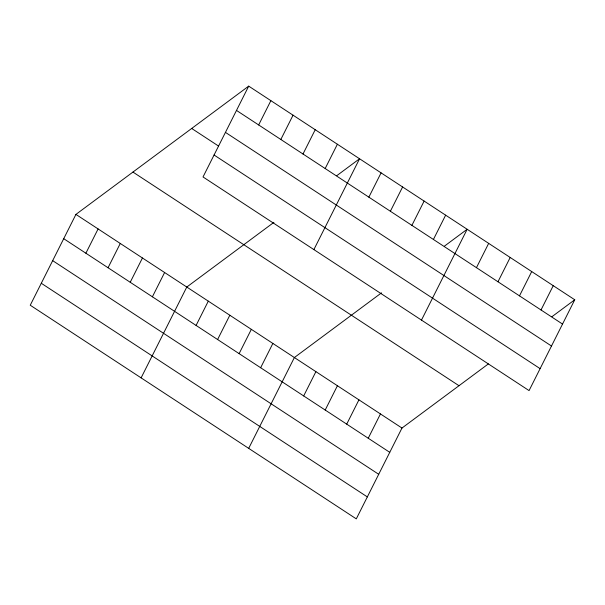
<?xml version="1.0" encoding="UTF-8"?>
<svg xmlns="http://www.w3.org/2000/svg" width="605" height="605" viewBox="0 0 605 605"><rect width="100%" height="100%" fill="white"/><g stroke="black" fill="none" stroke-linecap="round" stroke-linejoin="round"><path stroke-width="0.91" d="M248.708 86.129L203.023 176.955L529.072 390.596L574.75 299.77L248.708 86.129L75.928 214.404L30.25 305.23L356.292 518.871L401.977 428.045L488.364 363.907M85.88 253.223L98.101 228.932M108.053 267.75L120.274 243.46M130.226 282.278L142.447 257.987M152.399 296.805L164.613 272.515M258.66 124.948L270.874 100.657M141.109 377.868L186.786 287.042L273.906 222.36M280.826 139.483L293.047 115.184M196.088 325.437L208.309 301.139M302.999 154.01L315.22 129.712M217.603 339.534L229.824 315.243M325.172 168.538L337.386 144.24M239.126 353.638L251.34 329.339M313.882 249.593L359.559 158.767L336.751 175.7M260.642 367.734L272.863 343.443M368.861 197.162L381.082 172.871M248.7 448.365L294.378 357.54L381.505 292.858M390.376 211.266L402.597 186.968M303.68 395.935L315.901 371.644M411.899 225.362L424.12 201.072M325.203 410.039L337.416 385.74M433.414 239.467L445.635 215.168M346.718 424.135L358.939 399.844M421.473 320.098L467.158 229.272L444.35 246.205M368.241 438.239L380.454 413.941M476.453 267.667L488.674 243.369M497.976 281.764L510.196 257.473M519.491 295.868L531.712 271.569M541.014 309.964L553.235 285.673M551.942 316.702L574.75 299.77M236.487 110.42L562.529 324.068M225.446 132.382L551.488 346.022M191.687 128.457L218.45 145.994M214.064 155.001L540.114 368.642M132.949 172.07L458.991 385.718M75.928 214.404L401.977 428.045M63.714 238.695L389.756 452.336M52.673 260.649L378.715 474.297M41.291 283.269L367.341 496.917"/></g></svg>
